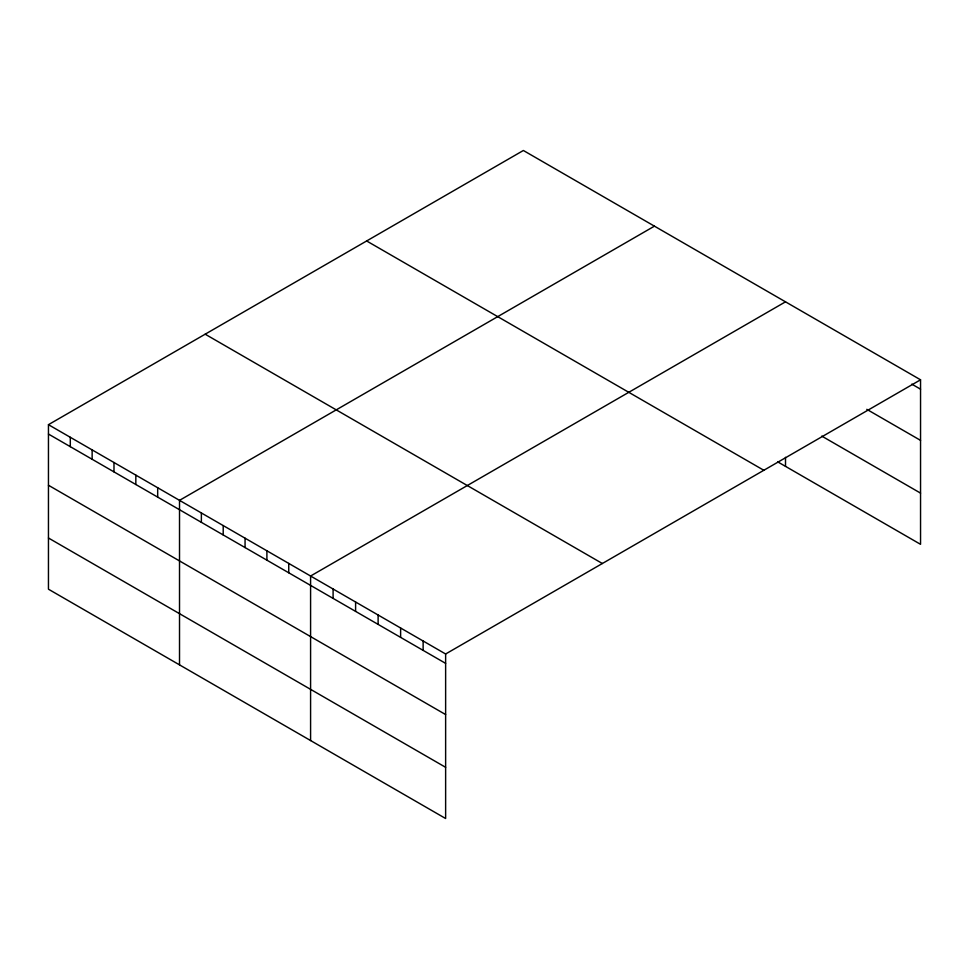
<?xml version="1.0" encoding="UTF-8"?>
<svg xmlns="http://www.w3.org/2000/svg" width="969" height="969" viewBox="0 0 969 969"><rect width="100%" height="100%" fill="white"/><g stroke="black" fill="none" stroke-linecap="round" stroke-linejoin="round"><path stroke-width="1.45" d="M445.631 714.565L445.631 653.99L48.45 424.676L48.45 589.2L445.631 818.514L445.631 714.565L48.45 485.251M777.792 461.91L920.55 544.324L920.55 379.8L523.369 150.486L48.45 424.676M654.438 226.152L179.519 500.355L179.519 664.879M785.508 301.831L310.589 576.022L310.589 740.546M445.631 653.99L920.55 379.8M911.793 384.124L920.55 389.175M866.783 409.33L920.55 440.374M821.773 436.098L920.55 493.124M366.645 240.966L763.826 470.28M205.174 334.196L602.355 563.51M48.45 434.051L445.631 663.365M48.45 538.001L445.631 767.315M785.508 457.32L785.508 466.355M423.126 640.994L423.126 650.369M400.621 627.997L400.621 637.372M378.116 615L378.116 624.375M355.599 602.015L355.599 611.391M333.094 589.019L333.094 598.394M288.75 563.413L288.75 572.788M266.899 550.804L266.899 560.179M245.06 538.183L245.06 547.558M223.209 525.573L223.209 534.949M201.37 512.964L201.37 522.339M157.681 487.734L157.681 497.109M135.83 475.125L135.83 484.5M113.991 462.516L113.991 471.891M92.14 449.907L92.14 459.282M70.301 437.285L70.301 446.661"/></g></svg>
